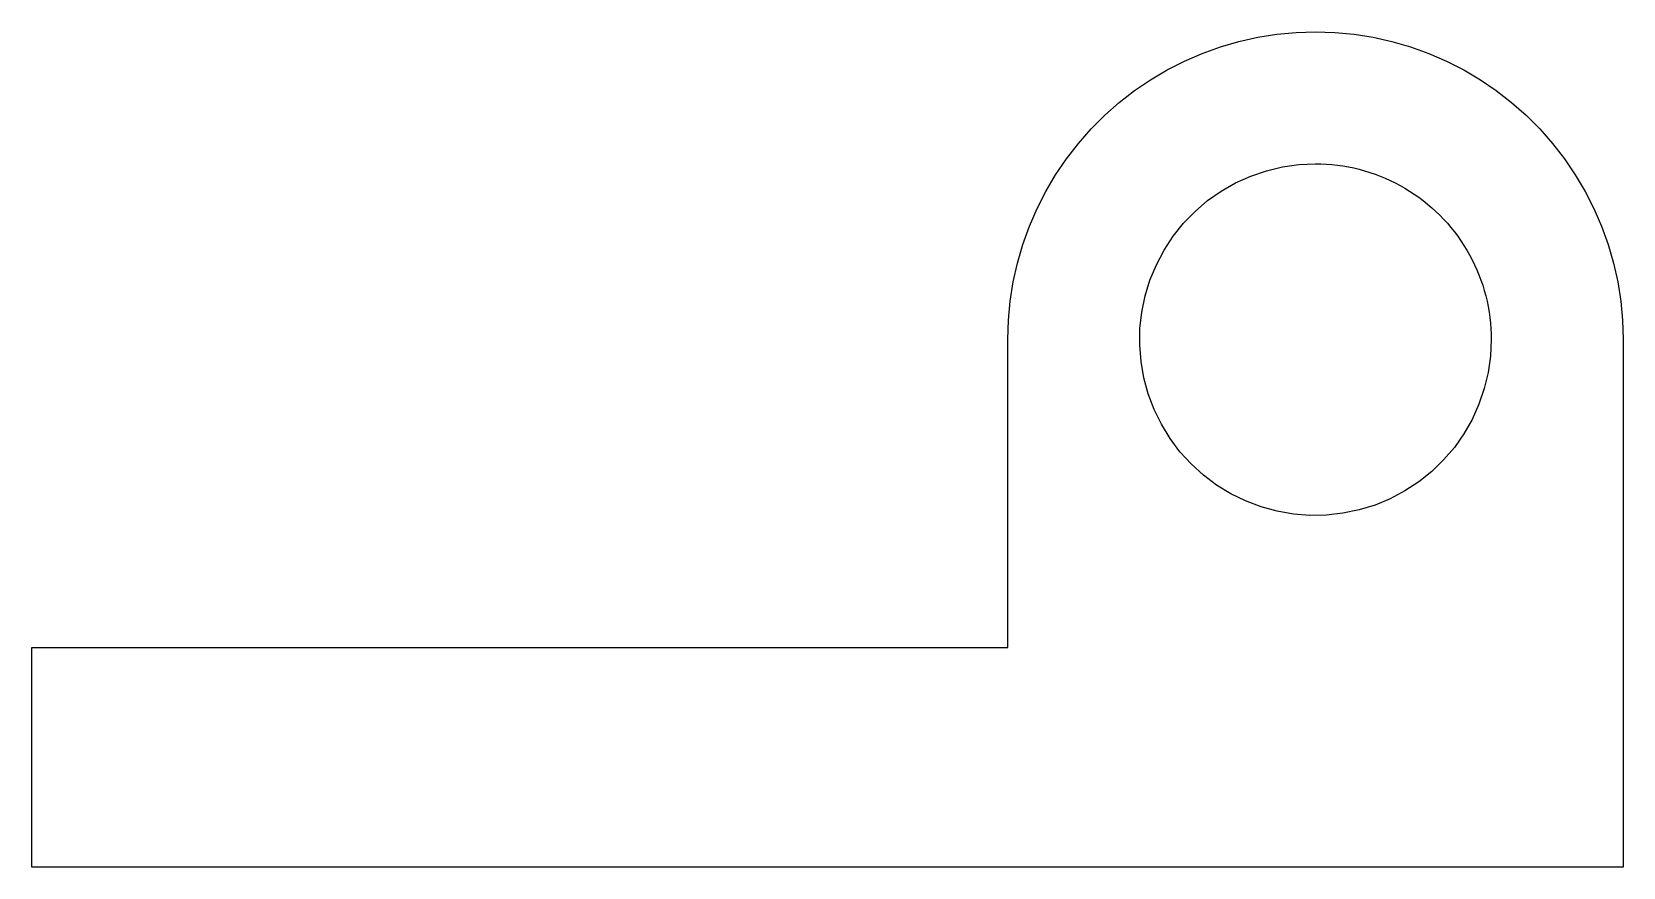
# Model space of a CAD drawing. Header units: metres. Extents: x -30.6 to 5.6, y 0 to 19.
import ezdxf

# ---------------------------------------------------------------- set-up
doc = ezdxf.new("R2010")
doc.units = ezdxf.units.M

msp = doc.modelspace()

# ---------------------------------------------------------------- linework, layer by layer
for points in [[(-8.4, 12), (-8.386, 12.44), (-8.345, 12.877), (-8.276, 13.312), (-8.18, 13.741), (-8.057, 14.163), (-7.908, 14.577), (-7.734, 14.98), (-7.534, 15.372), (-7.31, 15.751), (-7.063, 16.114), (-6.794, 16.462), (-6.503, 16.792), (-6.192, 17.103), (-5.862, 17.394), (-5.514, 17.663), (-5.151, 17.91), (-4.772, 18.134), (-4.38, 18.334), (-3.977, 18.508), (-3.563, 18.657), (-3.141, 18.78), (-2.712, 18.876), (-2.277, 18.945), (-1.84, 18.986), (-1.4, 19), (-0.96, 18.986), (-0.523, 18.945), (-0.088, 18.876), (0.341, 18.78), (0.763, 18.657), (1.177, 18.508), (1.58, 18.334), (1.972, 18.134), (2.351, 17.91), (2.714, 17.663), (3.062, 17.394), (3.392, 17.103), (3.703, 16.792), (3.994, 16.462), (4.263, 16.114), (4.51, 15.751), (4.734, 15.372), (4.934, 14.98), (5.108, 14.577), (5.257, 14.163), (5.38, 13.741), (5.476, 13.312), (5.545, 12.877), (5.586, 12.44), (5.6, 12)], [(2.6, 12), (2.582, 11.624), (2.529, 11.25), (2.441, 10.884), (2.319, 10.528), (2.164, 10.184), (1.977, 9.857), (1.761, 9.548), (1.516, 9.262), (1.245, 9), (0.951, 8.764), (0.636, 8.557), (0.303, 8.381), (-0.045, 8.236), (-0.405, 8.126), (-0.774, 8.049), (-1.149, 8.008), (-1.526, 8.002), (-1.901, 8.032), (-2.273, 8.096), (-2.636, 8.196), (-2.989, 8.329), (-3.327, 8.495), (-3.648, 8.692), (-3.95, 8.918), (-4.228, 9.172), (-4.482, 9.45), (-4.708, 9.752), (-4.905, 10.073), (-5.071, 10.411), (-5.204, 10.764), (-5.304, 11.127), (-5.368, 11.499), (-5.398, 11.874), (-5.392, 12.251), (-5.351, 12.626), (-5.274, 12.995), (-5.164, 13.355), (-5.019, 13.703), (-4.843, 14.036), (-4.636, 14.351), (-4.4, 14.645), (-4.138, 14.916), (-3.852, 15.161), (-3.543, 15.377), (-3.216, 15.564), (-2.872, 15.719), (-2.516, 15.841), (-2.15, 15.929), (-1.776, 15.982), (-1.4, 16)], [(-1.4, 16), (-1.274, 15.998), (-1.149, 15.992), (-1.024, 15.982), (-0.899, 15.968), (-0.774, 15.951), (-0.65, 15.929), (-0.527, 15.904), (-0.405, 15.874), (-0.284, 15.841), (-0.164, 15.804), (-0.045, 15.764), (0.072, 15.719), (0.189, 15.671), (0.303, 15.619), (0.416, 15.564), (0.527, 15.505), (0.636, 15.443), (0.743, 15.377), (0.848, 15.308), (0.951, 15.236), (1.052, 15.161), (1.15, 15.082), (1.245, 15), (1.338, 14.916), (1.428, 14.828), (1.516, 14.738), (1.6, 14.645), (1.682, 14.55), (1.761, 14.452), (1.836, 14.351), (1.908, 14.248), (1.977, 14.143), (2.043, 14.036), (2.105, 13.927), (2.164, 13.816), (2.219, 13.703), (2.271, 13.589), (2.319, 13.472), (2.364, 13.355), (2.404, 13.236), (2.441, 13.116), (2.474, 12.995), (2.504, 12.873), (2.529, 12.75), (2.551, 12.626), (2.568, 12.501), (2.582, 12.376), (2.592, 12.251), (2.598, 12.126), (2.6, 12)], [(-8.4, 5), (-8.4, 5.14), (-8.4, 5.28), (-8.4, 5.42), (-8.4, 5.56), (-8.4, 5.7), (-8.4, 5.84), (-8.4, 5.98), (-8.4, 6.12), (-8.4, 6.26), (-8.4, 6.4), (-8.4, 6.54), (-8.4, 6.68), (-8.4, 6.82), (-8.4, 6.96), (-8.4, 7.1), (-8.4, 7.24), (-8.4, 7.38), (-8.4, 7.52), (-8.4, 7.66), (-8.4, 7.8), (-8.4, 7.94), (-8.4, 8.08), (-8.4, 8.22), (-8.4, 8.36), (-8.4, 8.5), (-8.4, 8.64), (-8.4, 8.78), (-8.4, 8.92), (-8.4, 9.06), (-8.4, 9.2), (-8.4, 9.34), (-8.4, 9.48), (-8.4, 9.62), (-8.4, 9.76), (-8.4, 9.9), (-8.4, 10.04), (-8.4, 10.18), (-8.4, 10.32), (-8.4, 10.46), (-8.4, 10.6), (-8.4, 10.74), (-8.4, 10.88), (-8.4, 11.02), (-8.4, 11.16), (-8.4, 11.3), (-8.4, 11.44), (-8.4, 11.58), (-8.4, 11.72), (-8.4, 11.86), (-8.4, 12)], [(-8.4, 5), (-8.4, 5.14), (-8.4, 5.28), (-8.4, 5.42), (-8.4, 5.56), (-8.4, 5.7), (-8.4, 5.84), (-8.4, 5.98), (-8.4, 6.12), (-8.4, 6.26), (-8.4, 6.4), (-8.4, 6.54), (-8.4, 6.68), (-8.4, 6.82), (-8.4, 6.96), (-8.4, 7.1), (-8.4, 7.24), (-8.4, 7.38), (-8.4, 7.52), (-8.4, 7.66), (-8.4, 7.8), (-8.4, 7.94), (-8.4, 8.08), (-8.4, 8.22), (-8.4, 8.36), (-8.4, 8.5), (-8.4, 8.64), (-8.4, 8.78), (-8.4, 8.92), (-8.4, 9.06), (-8.4, 9.2), (-8.4, 9.34), (-8.4, 9.48), (-8.4, 9.62), (-8.4, 9.76), (-8.4, 9.9), (-8.4, 10.04), (-8.4, 10.18), (-8.4, 10.32), (-8.4, 10.46), (-8.4, 10.6), (-8.4, 10.74), (-8.4, 10.88), (-8.4, 11.02), (-8.4, 11.16), (-8.4, 11.3), (-8.4, 11.44), (-8.4, 11.58), (-8.4, 11.72), (-8.4, 11.86), (-8.4, 12)], [(5.6, 12), (5.6, 11.76), (5.6, 11.52), (5.6, 11.28), (5.6, 11.04), (5.6, 10.8), (5.6, 10.56), (5.6, 10.32), (5.6, 10.08), (5.6, 9.84), (5.6, 9.6), (5.6, 9.36), (5.6, 9.12), (5.6, 8.88), (5.6, 8.64), (5.6, 8.4), (5.6, 8.16), (5.6, 7.92), (5.6, 7.68), (5.6, 7.44), (5.6, 7.2), (5.6, 6.96), (5.6, 6.72), (5.6, 6.48), (5.6, 6.24), (5.6, 6), (5.6, 5.76), (5.6, 5.52), (5.6, 5.28), (5.6, 5.04), (5.6, 4.8), (5.6, 4.56), (5.6, 4.32), (5.6, 4.08), (5.6, 3.84), (5.6, 3.6), (5.6, 3.36), (5.6, 3.12), (5.6, 2.88), (5.6, 2.64), (5.6, 2.4), (5.6, 2.16), (5.6, 1.92), (5.6, 1.68), (5.6, 1.44), (5.6, 1.2), (5.6, 0.96), (5.6, 0.72), (5.6, 0.48), (5.6, 0.24), (5.6, 0)], [(-30.6, 0), (-30.6, 0.1), (-30.6, 0.2), (-30.6, 0.3), (-30.6, 0.4), (-30.6, 0.5), (-30.6, 0.6), (-30.6, 0.7), (-30.6, 0.8), (-30.6, 0.9), (-30.6, 1), (-30.6, 1.1), (-30.6, 1.2), (-30.6, 1.3), (-30.6, 1.4), (-30.6, 1.5), (-30.6, 1.6), (-30.6, 1.7), (-30.6, 1.8), (-30.6, 1.9), (-30.6, 2), (-30.6, 2.1), (-30.6, 2.2), (-30.6, 2.3), (-30.6, 2.4), (-30.6, 2.5), (-30.6, 2.6), (-30.6, 2.7), (-30.6, 2.8), (-30.6, 2.9), (-30.6, 3), (-30.6, 3.1), (-30.6, 3.2), (-30.6, 3.3), (-30.6, 3.4), (-30.6, 3.5), (-30.6, 3.6), (-30.6, 3.7), (-30.6, 3.8), (-30.6, 3.9), (-30.6, 4), (-30.6, 4.1), (-30.6, 4.2), (-30.6, 4.3), (-30.6, 4.4), (-30.6, 4.5), (-30.6, 4.6), (-30.6, 4.7), (-30.6, 4.8), (-30.6, 4.9), (-30.6, 5)], [(-30.6, 5), (-30.156, 5), (-29.712, 5), (-29.268, 5), (-28.824, 5), (-28.38, 5), (-27.936, 5), (-27.492, 5), (-27.048, 5), (-26.604, 5), (-26.16, 5), (-25.716, 5), (-25.272, 5), (-24.828, 5), (-24.384, 5), (-23.94, 5), (-23.496, 5), (-23.052, 5), (-22.608, 5), (-22.164, 5), (-21.72, 5), (-21.276, 5), (-20.832, 5), (-20.388, 5), (-19.944, 5), (-19.5, 5), (-19.056, 5), (-18.612, 5), (-18.168, 5), (-17.724, 5), (-17.28, 5), (-16.836, 5), (-16.392, 5), (-15.948, 5), (-15.504, 5), (-15.06, 5), (-14.616, 5), (-14.172, 5), (-13.728, 5), (-13.284, 5), (-12.84, 5), (-12.396, 5), (-11.952, 5), (-11.508, 5), (-11.064, 5), (-10.62, 5), (-10.176, 5), (-9.732, 5), (-9.288, 5), (-8.844, 5), (-8.4, 5)], [(-20, 5), (-19.768, 5), (-19.536, 5), (-19.304, 5), (-19.072, 5), (-18.84, 5), (-18.608, 5), (-18.376, 5), (-18.144, 5), (-17.912, 5), (-17.68, 5), (-17.448, 5), (-17.216, 5), (-16.984, 5), (-16.752, 5), (-16.52, 5), (-16.288, 5), (-16.056, 5), (-15.824, 5), (-15.592, 5), (-15.36, 5), (-15.128, 5), (-14.896, 5), (-14.664, 5), (-14.432, 5), (-14.2, 5), (-13.968, 5), (-13.736, 5), (-13.504, 5), (-13.272, 5), (-13.04, 5), (-12.808, 5), (-12.576, 5), (-12.344, 5), (-12.112, 5), (-11.88, 5), (-11.648, 5), (-11.416, 5), (-11.184, 5), (-10.952, 5), (-10.72, 5), (-10.488, 5), (-10.256, 5), (-10.024, 5), (-9.792, 5), (-9.56, 5), (-9.328, 5), (-9.096, 5), (-8.864, 5), (-8.632, 5), (-8.4, 5)], [(5.6, 0), (4.876, 0), (4.152, 0), (3.428, 0), (2.704, 0), (1.98, 0), (1.256, 0), (0.532, 0), (-0.192, 0), (-0.916, 0), (-1.64, 0), (-2.364, 0), (-3.088, 0), (-3.812, 0), (-4.536, 0), (-5.26, 0), (-5.984, 0), (-6.708, 0), (-7.432, 0), (-8.156, 0), (-8.88, 0), (-9.604, 0), (-10.328, 0), (-11.052, 0), (-11.776, 0), (-12.5, 0), (-13.224, 0), (-13.948, 0), (-14.672, 0), (-15.396, 0), (-16.12, 0), (-16.844, 0), (-17.568, 0), (-18.292, 0), (-19.016, 0), (-19.74, 0), (-20.464, 0), (-21.188, 0), (-21.912, 0), (-22.636, 0), (-23.36, 0), (-24.084, 0), (-24.808, 0), (-25.532, 0), (-26.256, 0), (-26.98, 0), (-27.704, 0), (-28.428, 0), (-29.152, 0), (-29.876, 0), (-30.6, 0)]]:
    msp.add_lwpolyline(points)

doc.saveas('drawing.dxf')
